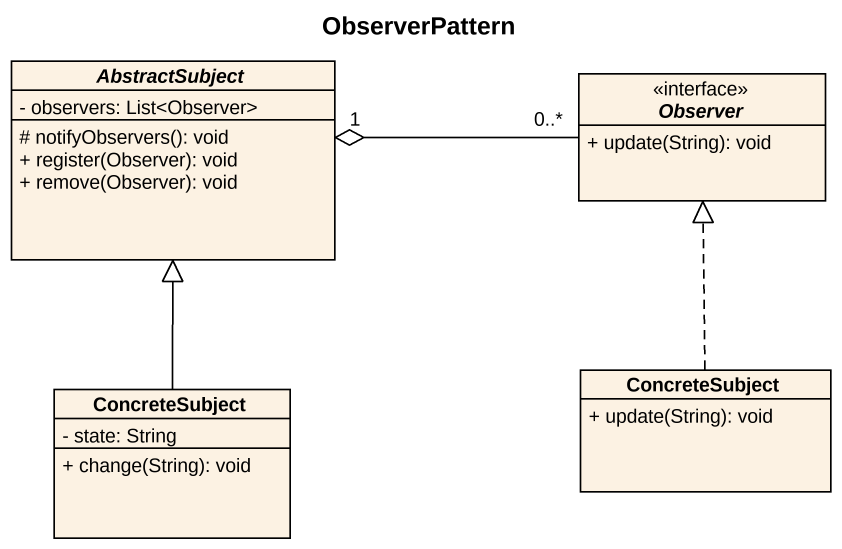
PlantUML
@startuml
title ObserverPattern
hide circle
hide empty members
skinparam classAttributeIconSize 0
abstract class AbstractSubject {
  - observers: List<Observer>
  # notifyObservers(): void
  + register(Observer): void
  + remove(Observer): void
}
interface Observer <<interface>> {
  + update(String): void
}
class ConcreteSubject {
  - state: String
  + change(String): void
}
class "ConcreteSubject" as ConcreteSubject_2 {
  + update(String): void
}
Observer "0..*" -left-o "1" AbstractSubject
ConcreteSubject -up-|> AbstractSubject
ConcreteSubject_2 .up.|> Observer
@enduml
